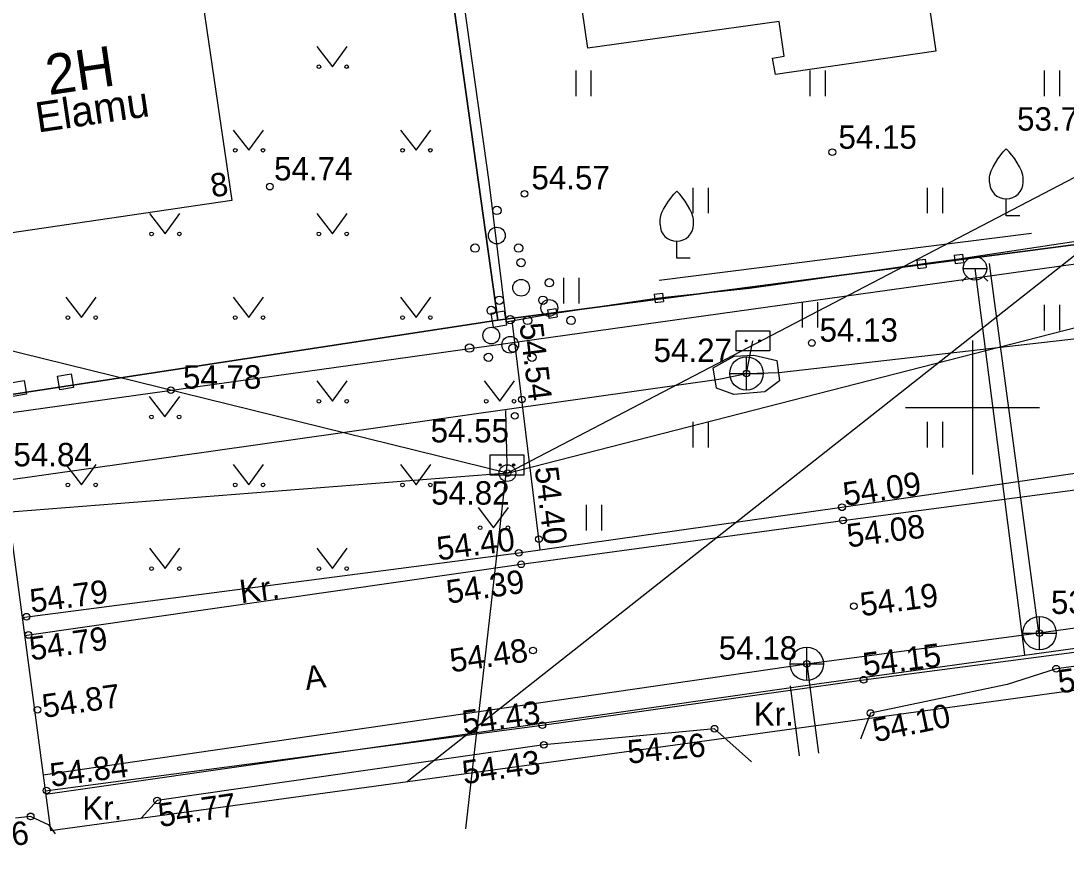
# Model space of a CAD drawing. Extents: x 640227 to 640542, y 6455891 to 6456092.
# Drawn here: x 640371.56 to 640402.79, y 6455936.15 to 6455961.55 of the extents above; entities that cross this region are included whole.
import ezdxf

# ---------------------------------------------------------------- set-up
doc = ezdxf.new("R2010")
doc.units = 0
for name, color, linetype in [('AED', 7, 'Continuous'), ('HALJASTUS', 7, 'Continuous'), ('HOONE', 7, 'Continuous'), ('KKAEV', 7, 'Continuous'), ('KORGUS-EH2000', 7, 'Continuous'), ('KTRASS', 7, 'Continuous'), ('MOOTPIIR', 7, 'Continuous'), ('MPKAABEL', 7, 'Continuous'), ('MPOHULIIN', 7, 'Continuous'), ('PIIR', 7, 'Continuous'), ('POST', 7, 'Continuous'), ('PUU', 7, 'Continuous'), ('SIKAEV', 7, 'Continuous'), ('SIOHULIIN', 7, 'Continuous'), ('SITRASS', 7, 'Continuous'), ('TEE', 7, 'Continuous'), ('VKAEV', 7, 'Continuous'), ('VORK', 7, 'Continuous'), ('VTRASS', 7, 'Continuous')]:
    doc.layers.add(name, color=color, linetype=linetype)

msp = doc.modelspace()

# ---------------------------------------------------------------- linework, layer by layer
at = {"layer": 'AED'}
for p, q in [((640399.454, 6455954.556), (640399.702, 6455954.584)), ((640399.454, 6455954.556), (640399.482, 6455954.308)), ((640399.702, 6455954.584), (640399.73, 6455954.336)), ((640398.338, 6455954.407), (640398.586, 6455954.433)), ((640398.338, 6455954.407), (640398.364, 6455954.159)), ((640398.364, 6455954.159), (640398.612, 6455954.185)), ((640398.586, 6455954.433), (640398.612, 6455954.185)), ((640399.482, 6455954.308), (640399.73, 6455954.336)), ((640387.443, 6455952.814), (640390.622, 6455953.278)), ((640390.484, 6455953.389), (640390.733, 6455953.416)), ((640390.484, 6455953.389), (640390.511, 6455953.14)), ((640390.733, 6455953.416), (640390.76, 6455953.167)), ((640387.299, 6455952.917), (640387.546, 6455952.958)), ((640387.299, 6455952.917), (640387.34, 6455952.67)), ((640387.546, 6455952.958), (640387.587, 6455952.711)), ((640390.511, 6455953.14), (640390.76, 6455953.167)), ((640387.34, 6455952.67), (640387.587, 6455952.711))]:
    msp.add_line(p, q, dxfattribs=at)
for points in [[(640378.422, 6455964.438), (640384.307, 6455965.556), (640385.546, 6455956.747), (640386.068, 6455952.563), (640387.443, 6455952.814)], [(640398.475, 6455954.296), (640399.592, 6455954.446), (640406.522, 6455955.486)], [(640390.622, 6455953.278), (640393.331, 6455953.567), (640398.475, 6455954.296)]]:
    msp.add_lwpolyline(points, dxfattribs=at)
for points in [[(640385.675, 6455952.398), (640386.084, 6455952.467), (640386.015, 6455952.876), (640385.606, 6455952.806)], [(640371.252, 6455950.741), (640371.661, 6455950.811), (640371.73, 6455950.402), (640371.322, 6455950.333)], [(640372.659, 6455950.934), (640373.068, 6455951.004), (640373.137, 6455950.595), (640372.728, 6455950.526)]]:
    msp.add_lwpolyline(points, close=True, dxfattribs=at)
at = {"layer": 'HALJASTUS'}
for p, q in [((640380.406, 6455960.794), (640380.869, 6455960.187)), ((640380.869, 6455960.187), (640381.315, 6455960.794)), ((640388.141, 6455960.068), (640388.141, 6455959.306)), ((640388.597, 6455960.068), (640388.597, 6455959.306)), ((640395.141, 6455960.068), (640395.141, 6455959.306)), ((640395.597, 6455960.068), (640395.597, 6455959.306)), ((640402.141, 6455960.068), (640402.141, 6455959.306)), ((640402.597, 6455960.068), (640402.597, 6455959.306)), ((640377.906, 6455958.294), (640378.369, 6455957.687)), ((640378.369, 6455957.687), (640378.815, 6455958.294)), ((640382.906, 6455958.294), (640383.369, 6455957.687)), ((640383.369, 6455957.687), (640383.815, 6455958.294)), ((640391.641, 6455956.568), (640391.641, 6455955.806)), ((640392.097, 6455956.568), (640392.097, 6455955.806)), ((640398.641, 6455956.568), (640398.641, 6455955.806)), ((640399.097, 6455956.568), (640399.097, 6455955.806)), ((640375.406, 6455955.794), (640375.869, 6455955.187)), ((640375.869, 6455955.187), (640376.315, 6455955.794)), ((640380.406, 6455955.794), (640380.869, 6455955.187)), ((640380.869, 6455955.187), (640381.315, 6455955.794)), ((640401.757, 6455955.196), (640390.63, 6455953.792)), ((640387.776, 6455953.871), (640387.776, 6455953.11)), ((640388.231, 6455953.871), (640388.231, 6455953.11)), ((640372.906, 6455953.294), (640373.369, 6455952.687)), ((640373.369, 6455952.687), (640373.815, 6455953.294)), ((640377.906, 6455953.294), (640378.369, 6455952.687)), ((640378.369, 6455952.687), (640378.815, 6455953.294)), ((640382.906, 6455953.294), (640383.369, 6455952.687)), ((640383.369, 6455952.687), (640383.815, 6455953.294)), ((640394.91, 6455953.153), (640394.91, 6455952.392)), ((640395.365, 6455953.153), (640395.365, 6455952.392)), ((640402.141, 6455953.068), (640402.141, 6455952.306)), ((640402.597, 6455953.068), (640402.597, 6455952.306)), ((640387.082, 6455945.748), (640386.245, 6455952.596)), ((640380.406, 6455950.794), (640380.869, 6455950.187)), ((640380.869, 6455950.187), (640381.315, 6455950.794)), ((640385.406, 6455950.794), (640385.869, 6455950.187)), ((640385.869, 6455950.187), (640386.315, 6455950.794)), ((640375.399, 6455950.325), (640375.863, 6455949.718)), ((640375.863, 6455949.718), (640376.308, 6455950.325)), ((640391.641, 6455949.568), (640391.641, 6455948.806)), ((640392.097, 6455949.568), (640392.097, 6455948.806)), ((640398.641, 6455949.568), (640398.641, 6455948.806)), ((640399.097, 6455949.568), (640399.097, 6455948.806)), ((640372.906, 6455948.294), (640373.369, 6455947.687)), ((640373.369, 6455947.687), (640373.815, 6455948.294)), ((640377.906, 6455948.294), (640378.369, 6455947.687)), ((640378.369, 6455947.687), (640378.815, 6455948.294)), ((640382.906, 6455948.294), (640383.369, 6455947.687)), ((640383.369, 6455947.687), (640383.815, 6455948.294)), ((640385.223, 6455947.011), (640385.686, 6455946.405)), ((640385.686, 6455946.405), (640386.132, 6455947.011)), ((640388.458, 6455947.09), (640388.458, 6455946.329)), ((640388.913, 6455947.09), (640388.913, 6455946.329)), ((640375.406, 6455945.794), (640375.869, 6455945.187)), ((640375.869, 6455945.187), (640376.315, 6455945.794)), ((640380.406, 6455945.794), (640380.869, 6455945.187)), ((640380.869, 6455945.187), (640381.315, 6455945.794))]:
    msp.add_line(p, q, dxfattribs=at)
for centre in [(640380.468, 6455960.187), (640381.297, 6455960.187), (640377.968, 6455957.687), (640378.797, 6455957.687), (640382.968, 6455957.687), (640383.797, 6455957.687), (640375.468, 6455955.187), (640376.297, 6455955.187), (640380.468, 6455955.187), (640381.297, 6455955.187), (640372.968, 6455952.687), (640373.797, 6455952.687), (640377.968, 6455952.687), (640378.797, 6455952.687), (640382.968, 6455952.687), (640383.797, 6455952.687), (640380.468, 6455950.187), (640381.297, 6455950.187), (640385.468, 6455950.187), (640386.297, 6455950.187), (640375.462, 6455949.718), (640376.291, 6455949.718), (640372.968, 6455947.687), (640373.797, 6455947.687), (640377.968, 6455947.687), (640378.797, 6455947.687), (640382.968, 6455947.687), (640383.797, 6455947.687), (640385.285, 6455946.405), (640386.114, 6455946.405), (640375.468, 6455945.187), (640376.297, 6455945.187), (640380.468, 6455945.187), (640381.297, 6455945.187)]:
    msp.add_circle(centre, 0.055, dxfattribs=at)
at = {"layer": 'HOONE'}
msp.add_lwpolyline([(640386.845, 6455972.133), (640397.063, 6455973.575), (640397.693, 6455968.995), (640398.694, 6455969.138), (640399.313, 6455964.783), (640398.322, 6455964.62), (640398.904, 6455960.646), (640394.114, 6455959.948), (640394.022, 6455960.442), (640394.371, 6455960.505), (640394.221, 6455961.541), (640388.505, 6455960.737)], close=True, dxfattribs=at)
msp.add_lwpolyline([(640366.532, 6455970.611), (640368.864, 6455970.95), (640369.988, 6455963.247), (640376.688, 6455964.207), (640377.869, 6455956.187), (640368.239, 6455954.769)], dxfattribs=at)
at = {"layer": 'KKAEV'}
for p, q in [((640393.244, 6455950.518), (640393.244, 6455951.518)), ((640392.744, 6455951.018), (640393.744, 6455951.018)), ((640402.001, 6455942.757), (640402.001, 6455943.757)), ((640401.501, 6455943.257), (640402.501, 6455943.257)), ((640395.046, 6455941.839), (640395.046, 6455942.839)), ((640394.546, 6455942.339), (640395.546, 6455942.339))]:
    msp.add_line(p, q, dxfattribs=at)
for centre in [(640393.244, 6455951.018), (640402.001, 6455943.257), (640395.046, 6455942.339)]:
    msp.add_circle(centre, 0.5, dxfattribs=at)
at = {"layer": 'KORGUS-EH2000'}
for centre in [(640395.809, 6455957.633), (640379, 6455956.602), (640386.611, 6455956.384), (640395.196, 6455951.929), (640393.244, 6455951.018), (640376.04, 6455950.519), (640386.533, 6455950.238), (640386.319, 6455949.752), (640386.1, 6455948.039), (640396.098, 6455947.018), (640396.127, 6455946.628), (640387.043, 6455946.064), (640386.439, 6455945.658), (640386.513, 6455945.314), (640396.454, 6455944.062), (640371.731, 6455943.747), (640371.791, 6455943.203), (640402.001, 6455943.257), (640386.865, 6455942.736), (640395.046, 6455942.339), (640402.494, 6455942.194), (640396.745, 6455941.864), (640372.055, 6455940.963), (640396.949, 6455940.868), (640387.143, 6455940.508), (640392.286, 6455940.4), (640387.188, 6455939.918), (640372.331, 6455938.555), (640375.631, 6455938.256), (640371.854, 6455937.78)]:
    msp.add_circle(centre, 0.1, dxfattribs=at)
at = {"layer": 'KTRASS'}
for points in [[(640401.976, 6455943.268), (640400.504, 6455954.307)], [(640372.223, 6455939.025), (640395.046, 6455942.339), (640401.976, 6455943.268), (640423.69, 6455946.251), (640429.633, 6455947.194)], [(640395.046, 6455942.339), (640395.392, 6455939.669)]]:
    msp.add_lwpolyline(points, dxfattribs=at)
at = {"layer": 'MOOTPIIR'}
msp.add_lwpolyline([(640372.444, 6455937.361), (640429.901, 6455945.237), (640424.635, 6455977.79), (640412.491, 6456007.375), (640375.744, 6455999.88), (640379.54, 6455973.261), (640367.883, 6455971.63)], close=True, dxfattribs=at)
at = {"layer": 'MPKAABEL'}
msp.add_line((640405.577, 6455954.636), (640362.467, 6455948.61), dxfattribs=at)
at = {"layer": 'MPOHULIIN'}
msp.add_line((640386.1, 6455948.039), (640386.1, 6455948.039), dxfattribs=at)
msp.add_lwpolyline([(640383.103, 6455938.822), (640411.907, 6455961.538)], dxfattribs=at)
at = {"layer": 'PIIR'}
for points in [[(640361.56, 6455948.9), (640385.81, 6455952.61), (640382.49, 6455976.37), (640379.19, 6455999.95), (640363.19, 6455997.78), (640354.73, 6455996.4)], [(640385.81, 6455952.61), (640411, 6455955.91), (640405.36, 6455995.49), (640379.19, 6455999.95), (640382.49, 6455976.37)]]:
    msp.add_lwpolyline(points, close=True, dxfattribs=at)
msp.add_lwpolyline([(640328, 6455922.34), (640352.74, 6455925.9), (640377.47, 6455929.44), (640402.21, 6455933.03), (640426.97, 6455936.58), (640451.71, 6455940.14), (640476.46, 6455943.7), (640501.21, 6455946.96), (640526, 6455950.52), (640541.73, 6455953.75), (640538.96, 6455979.45), (640523.39, 6455978.04), (640507.62, 6455969.38), (640440.69, 6455960.05), (640411, 6455955.91), (640385.81, 6455952.61), (640361.56, 6455948.9), (640336.82, 6455945.34), (640312.07, 6455941.78)], dxfattribs=at)
at = {"layer": 'POST'}
for points in [[(640392.938, 6455952.29), (640393.938, 6455952.29), (640393.938, 6455951.69), (640392.938, 6455951.69)], [(640385.587, 6455948.583), (640386.587, 6455948.583), (640386.587, 6455947.983), (640385.587, 6455947.983)]]:
    msp.add_lwpolyline(points, close=True, dxfattribs=at)
for centre, radius in [((640393.238, 6455951.99), 0.0304), ((640393.238, 6455951.99), 0.029), ((640393.238, 6455951.99), 0.0277), ((640393.238, 6455951.99), 0.0263), ((640393.238, 6455951.99), 0.0249), ((640393.238, 6455951.99), 0.0236), ((640393.238, 6455951.99), 0.0222), ((640393.238, 6455951.99), 0.0209), ((640393.238, 6455951.99), 0.0195), ((640393.238, 6455951.99), 0.0181), ((640393.238, 6455951.99), 0.0168), ((640393.238, 6455951.99), 0.0154), ((640393.238, 6455951.99), 0.014), ((640393.238, 6455951.99), 0.0127), ((640393.238, 6455951.99), 0.0113), ((640393.238, 6455951.99), 0.00996), ((640393.238, 6455951.99), 0.0086), ((640393.238, 6455951.99), 0.00724), ((640393.238, 6455951.99), 0.00587), ((640393.238, 6455951.99), 0.00451), ((640393.238, 6455951.99), 0.00315), ((640393.238, 6455951.99), 0.00179), ((640393.238, 6455951.99), 0.000426), ((640393.638, 6455951.99), 0.0304), ((640393.638, 6455951.99), 0.029), ((640393.638, 6455951.99), 0.0277), ((640393.638, 6455951.99), 0.0263), ((640393.638, 6455951.99), 0.0249), ((640393.638, 6455951.99), 0.0236), ((640393.638, 6455951.99), 0.0222), ((640393.638, 6455951.99), 0.0209), ((640393.638, 6455951.99), 0.0195), ((640393.638, 6455951.99), 0.0181), ((640393.638, 6455951.99), 0.0168), ((640393.638, 6455951.99), 0.0154), ((640393.638, 6455951.99), 0.014), ((640393.638, 6455951.99), 0.0127), ((640393.638, 6455951.99), 0.0113), ((640393.638, 6455951.99), 0.00996), ((640393.638, 6455951.99), 0.0086), ((640393.638, 6455951.99), 0.00724), ((640393.638, 6455951.99), 0.00587), ((640393.638, 6455951.99), 0.00451), ((640393.638, 6455951.99), 0.00315), ((640393.638, 6455951.99), 0.00179), ((640393.638, 6455951.99), 0.000426), ((640386.1, 6455948.039), 0.25), ((640385.887, 6455948.283), 0.0304), ((640385.887, 6455948.283), 0.029), ((640385.887, 6455948.283), 0.0277), ((640385.887, 6455948.283), 0.0263), ((640385.887, 6455948.283), 0.0249), ((640385.887, 6455948.283), 0.0236), ((640385.887, 6455948.283), 0.0222), ((640385.887, 6455948.283), 0.0209), ((640385.887, 6455948.283), 0.0195), ((640385.887, 6455948.283), 0.0181), ((640385.887, 6455948.283), 0.0168), ((640385.887, 6455948.283), 0.0154), ((640385.887, 6455948.283), 0.014), ((640385.887, 6455948.283), 0.0127), ((640385.887, 6455948.283), 0.0113), ((640385.887, 6455948.283), 0.00996), ((640385.887, 6455948.283), 0.0086), ((640385.887, 6455948.283), 0.00724), ((640385.887, 6455948.283), 0.00587), ((640385.887, 6455948.283), 0.00451), ((640385.887, 6455948.283), 0.00315), ((640385.887, 6455948.283), 0.00179), ((640385.887, 6455948.283), 0.000426), ((640386.287, 6455948.283), 0.0304), ((640386.287, 6455948.283), 0.029), ((640386.287, 6455948.283), 0.0277), ((640386.287, 6455948.283), 0.0263), ((640386.287, 6455948.283), 0.0249), ((640386.287, 6455948.283), 0.0236), ((640386.287, 6455948.283), 0.0222), ((640386.287, 6455948.283), 0.0209), ((640386.287, 6455948.283), 0.0195), ((640386.287, 6455948.283), 0.0181), ((640386.287, 6455948.283), 0.0168), ((640386.287, 6455948.283), 0.0154), ((640386.287, 6455948.283), 0.014), ((640386.287, 6455948.283), 0.0127), ((640386.287, 6455948.283), 0.0113), ((640386.287, 6455948.283), 0.00996), ((640386.287, 6455948.283), 0.0086), ((640386.287, 6455948.283), 0.00724), ((640386.287, 6455948.283), 0.00587), ((640386.287, 6455948.283), 0.00451), ((640386.287, 6455948.283), 0.00315), ((640386.287, 6455948.283), 0.00179), ((640386.287, 6455948.283), 0.000426)]:
    msp.add_circle(centre, radius, dxfattribs=at)
at = {"layer": 'PUU'}
for p, q in [((640401.008, 6455955.733), (640401.008, 6455956.233)), ((640401.408, 6455955.733), (640401.008, 6455955.733)), ((640391.16, 6455954.468), (640391.16, 6455954.968)), ((640391.56, 6455954.468), (640391.16, 6455954.468))]:
    msp.add_line(p, q, dxfattribs=at)
for points in [[(640400.508, 6455956.733), (640400.508, 6455956.883), (640400.518, 6455956.948), (640400.553, 6455957.078), (640400.613, 6455957.198), (640400.758, 6455957.433), (640400.918, 6455957.638), (640401.008, 6455957.733)], [(640401.508, 6455956.733), (640401.508, 6455956.883), (640401.498, 6455956.948), (640401.463, 6455957.078), (640401.403, 6455957.198), (640401.258, 6455957.433), (640401.098, 6455957.638), (640401.008, 6455957.733)], [(640390.66, 6455955.468), (640390.66, 6455955.618), (640390.67, 6455955.683), (640390.705, 6455955.813), (640390.765, 6455955.933), (640390.91, 6455956.168), (640391.07, 6455956.373), (640391.16, 6455956.468)], [(640391.66, 6455955.468), (640391.66, 6455955.618), (640391.65, 6455955.683), (640391.615, 6455955.813), (640391.555, 6455955.933), (640391.41, 6455956.168), (640391.25, 6455956.373), (640391.16, 6455956.468)]]:
    msp.add_lwpolyline(points, dxfattribs=at)
for centre, radius in [((640385.785, 6455955.889), 0.125), ((640385.785, 6455955.139), 0.25), ((640385.135, 6455954.764), 0.125), ((640386.435, 6455954.764), 0.125), ((640386.51, 6455954.33), 0.125), ((640386.51, 6455953.58), 0.25), ((640387.352, 6455953.728), 0.125), ((640385.86, 6455953.205), 0.125), ((640387.16, 6455953.205), 0.125), ((640387.352, 6455952.978), 0.25), ((640385.618, 6455952.901), 0.125), ((640386.184, 6455952.625), 0.125), ((640386.184, 6455952.625), 0.125), ((640386.702, 6455952.603), 0.125), ((640388.002, 6455952.603), 0.125), ((640385.618, 6455952.151), 0.25), ((640386.184, 6455951.875), 0.25), ((640386.184, 6455951.875), 0.25), ((640384.968, 6455951.776), 0.125), ((640386.268, 6455951.776), 0.125), ((640385.534, 6455951.5), 0.125), ((640385.534, 6455951.5), 0.125), ((640386.834, 6455951.5), 0.125), ((640386.834, 6455951.5), 0.125)]:
    msp.add_circle(centre, radius, dxfattribs=at)
for centre in [(640401.008, 6455956.733), (640391.16, 6455955.468)]:
    msp.add_arc(centre, 0.5, 180, 0, dxfattribs=at)
at = {"layer": 'SIKAEV'}
msp.add_lwpolyline([(640392.35, 6455950.577), (640392.253, 6455951.19), (640392.875, 6455951.532), (640393.459, 6455951.562), (640394.152, 6455951.409), (640394.232, 6455950.793), (640393.789, 6455950.468), (640392.866, 6455950.389)], close=True, dxfattribs=at)
at = {"layer": 'SIOHULIIN'}
for p, q in [((640411.913, 6455961.496), (640386.1, 6455948.039)), ((640386.1, 6455948.039), (640428.068, 6455958.802)), ((640386.1, 6455948.039), (640368.732, 6455952.321)), ((640386.1, 6455948.039), (640370.246, 6455946.792))]:
    msp.add_line(p, q, dxfattribs=at)
at = {"layer": 'SITRASS'}
msp.add_line((640393.242, 6455951.017), (640393.438, 6455951.99), dxfattribs=at)
for points in [[(640393.242, 6455951.017), (640394.208, 6455951.046), (640428.576, 6455954.968)], [(640371.052, 6455947.82), (640392.419, 6455950.844), (640393.242, 6455951.017)], [(640386.046, 6455949.913), (640386.087, 6455948.283)], [(640386.087, 6455948.283), (640384.849, 6455937.411)]]:
    msp.add_lwpolyline(points, dxfattribs=at)
at = {"layer": 'TEE'}
for points in [[(640371.596, 6455943.729), (640386.439, 6455945.658), (640396.098, 6455947.018), (640406.678, 6455948.569), (640413.952, 6455949.859), (640416.139, 6455952.282), (640415.542, 6455956.51)], [(640371.669, 6455943.185), (640386.513, 6455945.314), (640396.127, 6455946.628), (640406.76, 6455948.029), (640416.246, 6455949.36), (640429.134, 6455951.05)], [(640372.286, 6455938.549), (640387.143, 6455940.508), (640396.745, 6455941.864), (640407.36, 6455943.255), (640416.822, 6455944.464), (640429.767, 6455946.22)], [(640429.798, 6455945.945), (640416.862, 6455944.066), (640407.44, 6455942.852), (640402.494, 6455942.194), (640401.032, 6455941.725), (640396.949, 6455940.868), (640396.654, 6455940.091)], [(640393.394, 6455939.407), (640392.286, 6455940.4), (640387.188, 6455939.918), (640375.631, 6455938.256), (640375.169, 6455937.735)], [(640372.594, 6455937.255), (640372.404, 6455937.517), (640371.854, 6455937.78), (640371.402, 6455937.729)]]:
    msp.add_lwpolyline(points, dxfattribs=at)
at = {"layer": 'VKAEV'}
for p, q in [((640399.722, 6455954.159), (640400.422, 6455954.159)), ((640399.825, 6455953.912), (640399.685, 6455953.772)), ((640400.319, 6455953.912), (640400.459, 6455953.772))]:
    msp.add_line(p, q, dxfattribs=at)
msp.add_circle((640400.072, 6455954.159), 0.35, dxfattribs=at)
at = {"layer": 'VORK'}
for p, q in [((640400, 6455952), (640400, 6455948)), ((640398, 6455950), (640402, 6455950))]:
    msp.add_line(p, q, dxfattribs=at)
at = {"layer": 'VTRASS'}
for points in [[(640400.072, 6455954.159), (640401.552, 6455942.613)], [(640372.3, 6455938.444), (640395.343, 6455941.744), (640403.282, 6455942.841)], [(640394.825, 6455939.591), (640394.556, 6455941.68)]]:
    msp.add_lwpolyline(points, dxfattribs=at)

# ---------------------------------------------------------------- texts
at = {"layer": 'HOONE'}
for s, height, p in [('2H', 1.2, (640372.396, 6455959.335)), ('Elamu', 0.9, (640372.068, 6455958.215)), ('8', 0.7, (640377.278, 6455956.279))]:
    msp.add_text(s, height=height, rotation=8.377, dxfattribs=at).set_placement(p)
at = {"layer": 'KORGUS-EH2000'}
for s, p in [('53.72', (640401.329, 6455958.275)), ('54.15', (640395.992, 6455957.733)), ('54.74', (640379.128, 6455956.787)), ('54.57', (640386.818, 6455956.52)), ('54.13', (640395.427, 6455951.968)), ('54.27', (640390.468, 6455951.361)), ('54.78', (640376.405, 6455950.564)), ('54.55', (640383.805, 6455948.957)), ('54.84', (640371.34, 6455948.242)), ('54.82', (640383.823, 6455947.098)), ('53.97', (640402.342, 6455943.831)), ('54.18', (640392.416, 6455942.463))]:
    msp.add_text(s, height=0.7, dxfattribs=at).set_placement(p)
for s, rotation, p in [('54.54', 276.9662, (640386.46, 6455952.493)), ('54.40', 276.9662, (640386.915, 6455948.197)), ('54.09', 8.34, (640396.183, 6455947.057)), ('54.08', 7.506, (640396.285, 6455945.814)), ('54.40', 7.4029, (640384.034, 6455945.429)), ('54.39', 8.1601, (640384.328, 6455944.135)), ('54.79', 7.4029, (640371.877, 6455943.865)), ('54.19', 7.506, (640396.685, 6455943.76)), ('54.79', 8.1601, (640371.87, 6455942.438)), ('54.48', 8.1601, (640384.43, 6455942.081)), ('54.15', 7.4656, (640396.769, 6455941.964)), ('53.99', 7.5779, (640402.597, 6455941.454)), ('54.87', 8.1601, (640372.25, 6455940.722)), ('54.43', 7.5113, (640384.793, 6455940.242)), ('54.10', 11.854, (640397.095, 6455939.994)), ('54.26', 5.4011, (640389.717, 6455939.355)), ('54.84', 7.5113, (640372.477, 6455938.661)), ('54.43', 8.1835, (640384.802, 6455938.739)), ('54.77', 8.1835, (640375.716, 6455937.461)), ('54.86', 6.4376, (640369.504, 6455936.693))]:
    msp.add_text(s, height=0.7, rotation=rotation, dxfattribs=at).set_placement(p)
at = {"layer": 'TEE'}
for s, rotation, p in [('Kr.', 7.4029, (640378.14, 6455944.147)), ('A', 8.1601, (640380.088, 6455941.554))]:
    msp.add_text(s, height=0.7, rotation=rotation, dxfattribs=at).set_placement(p)
for p in [(640393.462, 6455940.488), (640373.398, 6455937.682)]:
    msp.add_text('Kr.', height=0.7, dxfattribs=at).set_placement(p)

doc.saveas('drawing.dxf')
